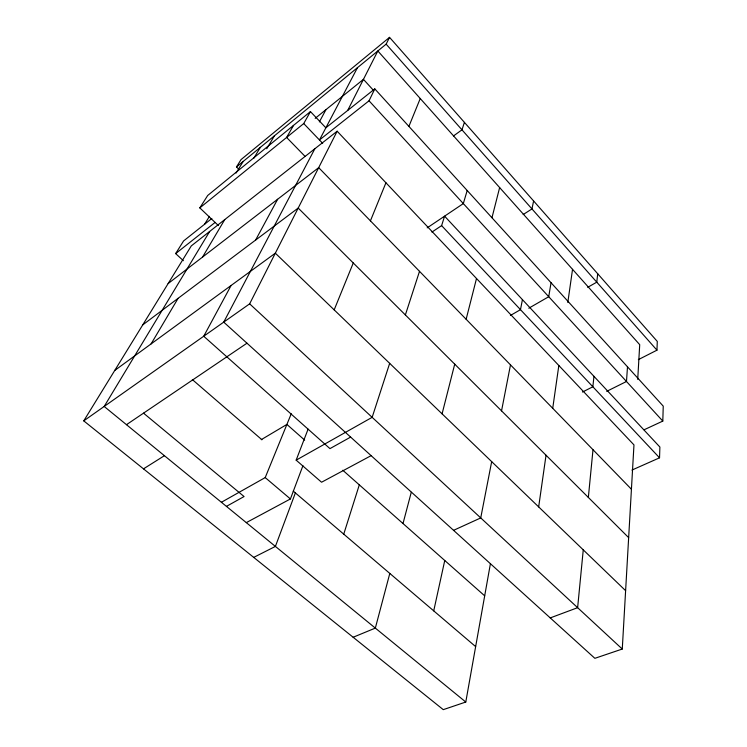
<?xml version="1.0" encoding="UTF-8"?>
<svg xmlns="http://www.w3.org/2000/svg" width="747" height="747" viewBox="0 0 747 747"><rect width="100%" height="100%" fill="white"/><g stroke="black" fill="none" stroke-linecap="round" stroke-linejoin="round"><path stroke-width="1.12" d="M644.054 429.796L662.804 421.084L663.243 406.135L374.798 88.884L325.86 127.802L310.444 111.583L207.694 195.481L199.822 207.899L218.404 225.557M631.915 470.087L659.536 457.818L659.881 447.033L444.596 216.163L441.608 225.622L431.915 232.084M638.349 359.634L656.958 350.175L657.295 341.426L389.542 37.35L241.01 159.625L236.491 166.926L238.965 169.373M314.851 148.756L223.726 322.134L594.864 658.322L622.27 649.04L633.97 444.904L337.149 131.22L191.288 245.903L83.757 420.869L443.27 709.65L465.783 702.031L490.368 563.938M637.723 379.373L639.712 344.675L377.833 50.964L347.682 110.453M627.499 366.824L626.481 381.493L606.695 391.353M583.258 549.848L577.627 607.684L550.25 617.909M588.347 497.437L592.997 449.713M593.949 376.329L592.866 386.778L582.473 392.035M597.712 273.775L596.778 282.17L587.684 287.334M538.671 506.896L546.029 455.231M552.724 408.31L558.831 365.498M567.813 302.488L572.538 269.34M551.043 282.74L548.728 296.718L528.792 308.212M522.433 299.64L520.482 309.66L510.416 315.477M491.675 461.618L480.732 517.923L453.56 530.333M501.545 410.869L510.49 364.872M533.601 200.962L531.967 208.927L523.161 214.557M433.727 610.869L444.754 560.483M442.084 413.838L454.718 364.162M466.137 319.268L476.511 278.5M491.984 217.676L499.64 187.581M389.803 573.425L375.339 628.096L353.144 637.256M403.007 523.535L411.261 492.31M467.192 190.504L463.317 203.586L427.181 227.854M343.741 534.152L359.307 484.859M389.673 363.331L372.155 417.33L296.157 460.152L321.565 482.235L371.119 455.651M405.369 314.945L419.515 271.32M464.419 122.396L461.973 129.829L453.476 135.963M295.382 492.927L275.4 546.412L253.719 557.393M246.305 522.62L290.424 498.949L302.927 465.708M296.157 460.152L308.091 429.142M221.401 502.273L265.213 477.585L291.255 413.745M334.18 309.865L353.266 262.981M370.428 220.851L385.938 182.772M408.954 126.252L420.244 98.529M357.468 67.678L319.464 139.978L369.046 100.798L374.798 88.884M236.491 166.926L386.143 44.148L389.542 37.35M83.757 420.869L249.647 303.842L337.149 131.22M231.122 285.457L203.726 336.243L329.959 448.62L350.632 437.088M255.605 240.067L277.623 199.262M319.361 121.901L325.972 109.65M199.822 207.899L303.73 123.563L310.444 111.583M293.543 125.375L286.615 137.448L305.187 156.515M151.09 343.909L178.103 298.324M202.54 257.08L224.763 219.581M266.754 148.728L274.41 135.814M209.664 231.458L104.188 406.461L465.783 702.031M253.737 158.327L260.358 147.346M204.603 224.24L209.477 216.313M236.052 173.061L243.223 161.408M183.37 260.694L175.648 253.597L183.585 240.954L211.831 218.488M315.178 118.371L363.444 79.35L373.631 90.527M175.648 253.597L215.108 222.419M168.131 283.58L318.689 167.645L631.43 489.238M142.733 324.908L298.202 208.058L628.657 537.635M114.749 370.447L275.335 253.177L625.612 590.672M126.486 424.679L246.977 343.2M143.489 468.855L164.415 455.689M261.291 439.638L286.904 424.417L304.664 440.114M226.434 506.382L244.073 496.54L143.527 413.156M265.213 477.585L290.424 498.949M293.263 491.115L475.652 646.613M192.334 379.569L261.936 439.759M342.808 470.255L484.691 595.835M249.647 303.842L622.27 649.04M303.73 123.563L322.685 143.34M441.608 225.622L659.536 457.818M369.046 100.798L662.804 421.084M386.143 44.148L656.958 350.175"/></g></svg>
